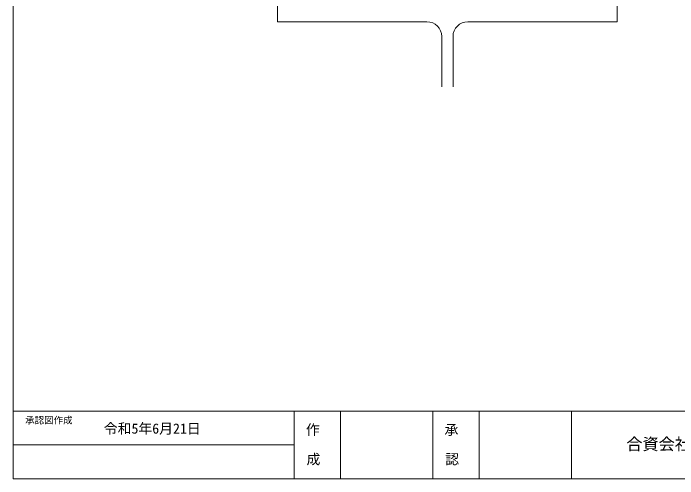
# Model space of a CAD drawing. Units: millimetres at full size; details may follow other scales. Extents: x -818 to 4206, y -602 to 594.
# Drawn here: x 864 to 1451, y -549 to -138 of the extents above; entities that cross this region are included whole.
import ezdxf
from ezdxf.enums import TextEntityAlignment as Align

# ---------------------------------------------------------------- set-up
doc = ezdxf.new("R2010")
doc.units = ezdxf.units.MM
doc.header["$LTSCALE"] = 2
doc.layers.add('0-0_0', color=7, linetype='Continuous')
for name, color, linetype, lineweight in [('0-4_壁', 7, 'Continuous', 18), ('5-1_寸法', 5, 'Continuous', 13), ('F-A_F-Aﾚｲﾔ', 4, 'Continuous', 18)]:
    doc.layers.add(name, color=color, linetype=linetype, lineweight=lineweight)
doc.styles.add('ＭＳ ゴシック', font='')
doc.styles.get('ＭＳ ゴシック').set_extended_font_data('MS Gothic')

# ---------------------------------------------------------------- blocks, each defined once
blk = doc.blocks.new('A$C6655204a')
at = {"layer": '0-4_壁'}
for p, q in [((13326.73, -15829.14), (-7158.73, -15829.14)), ((-4057.89, -15829.14), (-4057.89, -16573.63)), ((-3547.84, -15829.14), (-3547.84, -16573.63)), ((-2527.74, -15829.14), (-2527.74, -16573.63)), ((-2017.69, -15829.14), (-2017.69, -16573.63)), ((-997.59, -15829.14), (-997.59, -16573.63)), ((-4057.89, -16201.38), (-7158.73, -16201.38))]:
    blk.add_line(p, q, dxfattribs=at)
blk.add_lwpolyline([(13326.73, -16574.62), (13326.73, -2645.93), (-7158.73, -2645.93), (-7158.73, -16574.62)], close=True, dxfattribs=at)
at = {"layer": '0-0_0', "style": 'ＭＳ ゴシック'}
blk.add_text('令和5年6月21日', height=112.2, dxfattribs=at).set_placement((-6159.97, -16110.91), align=Align.BOTTOM_LEFT)
at = {"layer": '0-4_壁', "style": 'ＭＳ ゴシック'}
for s, height, p in [('承認図作成', 74.79, (-7027.52, -15989.46)), ('作', 112.2, (-3928.7, -16123.44)), ('承', 112.2, (-2398.55, -16123.44)), ('合資会社\u3000荒川鈑金工業所', 130.9, (-391.86, -16297.01)), ('成', 112.2, (-3921.62, -16448.84)), ('認', 112.2, (-2391.47, -16448.84))]:
    blk.add_text(s, height=height, dxfattribs=at).set_placement(p, align=Align.BOTTOM_LEFT)

msp = doc.modelspace()

# ---------------------------------------------------------------- linework, layer by layer
at = {"layer": '5-1_寸法', "color": 7, "lineweight": 18}
for p, q in [((1242.133, -202.797), (1242.133, -158.423)), ((1252.133, -158.423), (1252.133, -202.797))]:
    msp.add_line(p, q, dxfattribs=at)
for points in [[(1229.133, -145.423), (1097.133, -145.423), (1097.133, -130.423), (1397.133, -130.423)], [(1397.133, -130.423), (1397.133, -145.423), (1265.133, -145.423)]]:
    msp.add_lwpolyline(points, dxfattribs=at)
for centre, start, end in [((1229.133, -158.423), 0, 90), ((1265.133, -158.423), 90, 180)]:
    msp.add_arc(centre, 13, start, end, dxfattribs=at)

# ---------------------------------------------------------------- block references
at = {"layer": 'F-A_F-Aﾚｲﾔ', "xscale": 0.08, "yscale": 0.08}
msp.add_blockref('A$C6655204a', (1436.495, 777.16), dxfattribs=at)

doc.saveas('drawing.dxf')
